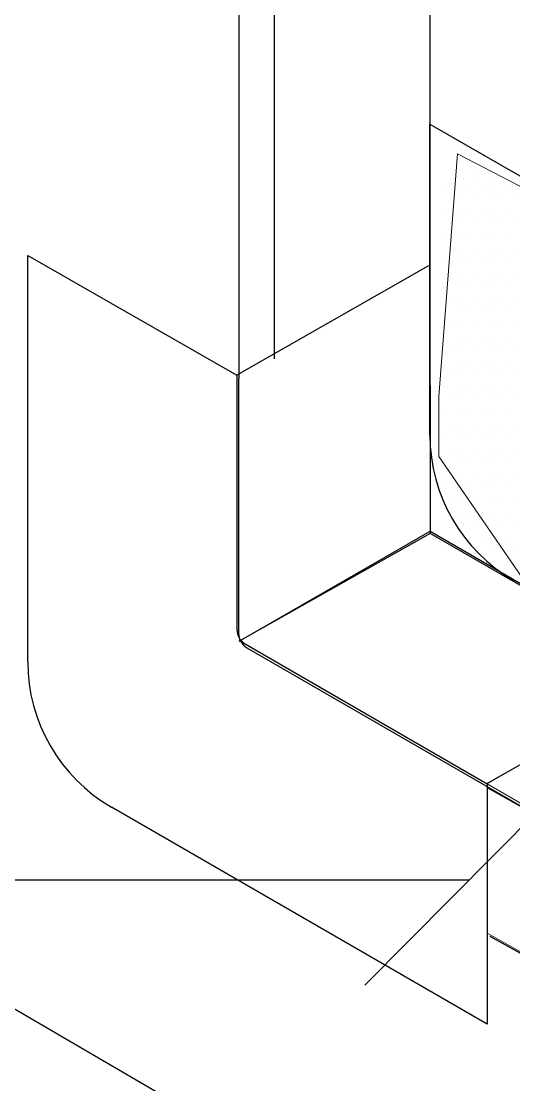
# Model space of a CAD drawing. Header units: inches. Extents: x -24 to 76, y -57 to 19.
# Drawn here: x -12.358 to -11.624, y 9.274 to 10.858 of the extents above; entities that cross this region are included whole.
import ezdxf

# ---------------------------------------------------------------- set-up
doc = ezdxf.new("R2010")
doc.units = ezdxf.units.IN
doc.header["$MEASUREMENT"] = 0
for name, color, linetype, lineweight in [('.ATI-HATCH', 7, 'Continuous', 0), ('G-ANNO-TTLB', 7, 'Continuous', 0), ('TYVEK', 7, 'Continuous', 0), ('WALL SCRATCH', 7, 'Continuous', 0)]:
    doc.layers.add(name, color=color, linetype=linetype, lineweight=lineweight)
pattern_1 = [(45, (0, 0), (-7.071, 7.071), [])]

# ---------------------------------------------------------------- blocks, each defined once
blk = doc.blocks.new('Block_174')
at = {"layer": 'TYVEK', "color": 252, "lineweight": 25, "true_color": 0x848484}
for p, q in [((-11.2961, 9.9771), (-11.8459, 9.4223)), ((-11.6911, 9.5785), (-13.3605, 9.5785))]:
    blk.add_line(p, q, dxfattribs=at)
blk = doc.blocks.new('Block_507')
at = {"layer": '.ATI-HATCH'}
blk.add_lwpolyline([(-11.2564, 10.2886), (-11.2525, 10.2909), (-11.2247, 10.6514), (-11.4862, 10.5456), (-11.708, 10.6609), (-11.7358, 10.2993), (-11.7358, 10.2098), (-11.5905, 9.9983), (-11.0215, 9.6678), (-10.8738, 9.5824), (-10.8735, 9.7895), (-10.8735, 10.0677)], close=True, dxfattribs=at)
at = {"layer": '.ATI-HATCH', "color": 243, "lineweight": 0, "true_color": 0xcc667f}
for points in [[(-11.7181, 10.6327), (-11.7181, 10.6327), (-11.7181, 10.6327), (-11.7181, 10.6327)], [(-11.6993, 10.6327), (-11.6993, 10.6327), (-11.6993, 10.6327), (-11.6993, 10.6327)], [(-11.6903, 10.6424), (-11.6903, 10.6424), (-11.6903, 10.6424), (-11.6903, 10.6424)], [(-11.6806, 10.6327), (-11.6806, 10.6327), (-11.6806, 10.6327), (-11.6806, 10.6327)], [(-11.6618, 10.6327), (-11.6618, 10.6327), (-11.6618, 10.6327), (-11.6618, 10.6327)], [(-11.6431, 10.6327), (-11.6431, 10.6327), (-11.6431, 10.6327), (-11.6431, 10.6327)], [(-11.6996, 10.6237), (-11.6996, 10.6237), (-11.6996, 10.6237), (-11.6996, 10.6237)], [(-11.6809, 10.6237), (-11.6809, 10.6237), (-11.6809, 10.6237), (-11.6809, 10.6237)], [(-11.6621, 10.6237), (-11.6621, 10.6237), (-11.6621, 10.6237), (-11.6621, 10.6237)], [(-11.6434, 10.6237), (-11.6434, 10.6237), (-11.6434, 10.6237), (-11.6434, 10.6237)], [(-11.7274, 10.614), (-11.7274, 10.614), (-11.7274, 10.614), (-11.7274, 10.614)], [(-11.7087, 10.614), (-11.7087, 10.614), (-11.7087, 10.614), (-11.7087, 10.614)], [(-11.6899, 10.614), (-11.6899, 10.614), (-11.6899, 10.614), (-11.6899, 10.614)], [(-11.6712, 10.614), (-11.6712, 10.614), (-11.6712, 10.614), (-11.6712, 10.614)], [(-11.6524, 10.614), (-11.6524, 10.614), (-11.6524, 10.614), (-11.6524, 10.614)], [(-11.6337, 10.614), (-11.6337, 10.614), (-11.6337, 10.614), (-11.6337, 10.614)], [(-11.7181, 10.5952), (-11.7181, 10.5952), (-11.7181, 10.5952), (-11.7181, 10.5952)], [(-11.6993, 10.5952), (-11.6993, 10.5952), (-11.6993, 10.5952), (-11.6993, 10.5952)], [(-11.6806, 10.5952), (-11.6806, 10.5952), (-11.6806, 10.5952), (-11.6806, 10.5952)], [(-11.6618, 10.5952), (-11.6618, 10.5952), (-11.6618, 10.5952), (-11.6618, 10.5952)], [(-11.6431, 10.5952), (-11.6431, 10.5952), (-11.6431, 10.5952), (-11.6431, 10.5952)], [(-11.6243, 10.5952), (-11.6243, 10.5952), (-11.6243, 10.5952), (-11.6243, 10.5952)], [(-11.7274, 10.5765), (-11.7274, 10.5765), (-11.7274, 10.5765), (-11.7274, 10.5765)], [(-11.7087, 10.5765), (-11.7087, 10.5765), (-11.7087, 10.5765), (-11.7087, 10.5765)], [(-11.6899, 10.5765), (-11.6899, 10.5765), (-11.6899, 10.5765), (-11.6899, 10.5765)], [(-11.6712, 10.5765), (-11.6712, 10.5765), (-11.6712, 10.5765), (-11.6712, 10.5765)], [(-11.6524, 10.5765), (-11.6524, 10.5765), (-11.6524, 10.5765), (-11.6524, 10.5765)], [(-11.6337, 10.5765), (-11.6337, 10.5765), (-11.6337, 10.5765), (-11.6337, 10.5765)], [(-11.7181, 10.5577), (-11.7181, 10.5577), (-11.7181, 10.5577), (-11.7181, 10.5577)], [(-11.6993, 10.5577), (-11.6993, 10.5577), (-11.6993, 10.5577), (-11.6993, 10.5577)], [(-11.6806, 10.5577), (-11.6806, 10.5577), (-11.6806, 10.5577), (-11.6806, 10.5577)], [(-11.6618, 10.5577), (-11.6618, 10.5577), (-11.6618, 10.5577), (-11.6618, 10.5577)], [(-11.6431, 10.5577), (-11.6431, 10.5577), (-11.6431, 10.5577), (-11.6431, 10.5577)], [(-11.6243, 10.5577), (-11.6243, 10.5577), (-11.6243, 10.5577), (-11.6243, 10.5577)], [(-11.7274, 10.539), (-11.7274, 10.539), (-11.7274, 10.539), (-11.7274, 10.539)], [(-11.7087, 10.539), (-11.7087, 10.539), (-11.7087, 10.539), (-11.7087, 10.539)], [(-11.6899, 10.539), (-11.6899, 10.539), (-11.6899, 10.539), (-11.6899, 10.539)], [(-11.6712, 10.539), (-11.6712, 10.539), (-11.6712, 10.539), (-11.6712, 10.539)], [(-11.6524, 10.539), (-11.6524, 10.539), (-11.6524, 10.539), (-11.6524, 10.539)], [(-11.6337, 10.539), (-11.6337, 10.539), (-11.6337, 10.539), (-11.6337, 10.539)], [(-11.7181, 10.5202), (-11.7181, 10.5202), (-11.7181, 10.5202), (-11.7181, 10.5202)], [(-11.6993, 10.5202), (-11.6993, 10.5202), (-11.6993, 10.5202), (-11.6993, 10.5202)], [(-11.6806, 10.5202), (-11.6806, 10.5202), (-11.6806, 10.5202), (-11.6806, 10.5202)], [(-11.6618, 10.5202), (-11.6618, 10.5202), (-11.6618, 10.5202), (-11.6618, 10.5202)], [(-11.6431, 10.5202), (-11.6431, 10.5202), (-11.6431, 10.5202), (-11.6431, 10.5202)], [(-11.6243, 10.5202), (-11.6243, 10.5202), (-11.6243, 10.5202), (-11.6243, 10.5202)], [(-11.7274, 10.5015), (-11.7274, 10.5015), (-11.7274, 10.5015), (-11.7274, 10.5015)], [(-11.7087, 10.5015), (-11.7087, 10.5015), (-11.7087, 10.5015), (-11.7087, 10.5015)], [(-11.6899, 10.5015), (-11.6899, 10.5015), (-11.6899, 10.5015), (-11.6899, 10.5015)], [(-11.6712, 10.5015), (-11.6712, 10.5015), (-11.6712, 10.5015), (-11.6712, 10.5015)], [(-11.6524, 10.5015), (-11.6524, 10.5015), (-11.6524, 10.5015), (-11.6524, 10.5015)], [(-11.6337, 10.5015), (-11.6337, 10.5015), (-11.6337, 10.5015), (-11.6337, 10.5015)], [(-11.7181, 10.4827), (-11.7181, 10.4827), (-11.7181, 10.4827), (-11.7181, 10.4827)], [(-11.6993, 10.4827), (-11.6993, 10.4827), (-11.6993, 10.4827), (-11.6993, 10.4827)], [(-11.6806, 10.4827), (-11.6806, 10.4827), (-11.6806, 10.4827), (-11.6806, 10.4827)], [(-11.6618, 10.4827), (-11.6618, 10.4827), (-11.6618, 10.4827), (-11.6618, 10.4827)], [(-11.6431, 10.4827), (-11.6431, 10.4827), (-11.6431, 10.4827), (-11.6431, 10.4827)], [(-11.6243, 10.4827), (-11.6243, 10.4827), (-11.6243, 10.4827), (-11.6243, 10.4827)], [(-11.7274, 10.464), (-11.7274, 10.464), (-11.7274, 10.464), (-11.7274, 10.464)], [(-11.7087, 10.464), (-11.7087, 10.464), (-11.7087, 10.464), (-11.7087, 10.464)], [(-11.6899, 10.464), (-11.6899, 10.464), (-11.6899, 10.464), (-11.6899, 10.464)], [(-11.6712, 10.464), (-11.6712, 10.464), (-11.6712, 10.464), (-11.6712, 10.464)], [(-11.6524, 10.464), (-11.6524, 10.464), (-11.6524, 10.464), (-11.6524, 10.464)], [(-11.6337, 10.464), (-11.6337, 10.464), (-11.6337, 10.464), (-11.6337, 10.464)], [(-11.7181, 10.4452), (-11.7181, 10.4452), (-11.7181, 10.4452), (-11.7181, 10.4452)], [(-11.6993, 10.4452), (-11.6993, 10.4452), (-11.6993, 10.4452), (-11.6993, 10.4452)], [(-11.6806, 10.4452), (-11.6806, 10.4452), (-11.6806, 10.4452), (-11.6806, 10.4452)], [(-11.6618, 10.4452), (-11.6618, 10.4452), (-11.6618, 10.4452), (-11.6618, 10.4452)], [(-11.6431, 10.4452), (-11.6431, 10.4452), (-11.6431, 10.4452), (-11.6431, 10.4452)], [(-11.6243, 10.4452), (-11.6243, 10.4452), (-11.6243, 10.4452), (-11.6243, 10.4452)], [(-11.7274, 10.4265), (-11.7274, 10.4265), (-11.7274, 10.4265), (-11.7274, 10.4265)], [(-11.7087, 10.4265), (-11.7087, 10.4265), (-11.7087, 10.4265), (-11.7087, 10.4265)], [(-11.6899, 10.4265), (-11.6899, 10.4265), (-11.6899, 10.4265), (-11.6899, 10.4265)], [(-11.6712, 10.4265), (-11.6712, 10.4265), (-11.6712, 10.4265), (-11.6712, 10.4265)], [(-11.6524, 10.4265), (-11.6524, 10.4265), (-11.6524, 10.4265), (-11.6524, 10.4265)], [(-11.6337, 10.4265), (-11.6337, 10.4265), (-11.6337, 10.4265), (-11.6337, 10.4265)], [(-11.7181, 10.4077), (-11.7181, 10.4077), (-11.7181, 10.4077), (-11.7181, 10.4077)], [(-11.6993, 10.4077), (-11.6993, 10.4077), (-11.6993, 10.4077), (-11.6993, 10.4077)], [(-11.6806, 10.4077), (-11.6806, 10.4077), (-11.6806, 10.4077), (-11.6806, 10.4077)], [(-11.6618, 10.4077), (-11.6618, 10.4077), (-11.6618, 10.4077), (-11.6618, 10.4077)], [(-11.6431, 10.4077), (-11.6431, 10.4077), (-11.6431, 10.4077), (-11.6431, 10.4077)], [(-11.6243, 10.4077), (-11.6243, 10.4077), (-11.6243, 10.4077), (-11.6243, 10.4077)], [(-11.7274, 10.389), (-11.7274, 10.389), (-11.7274, 10.389), (-11.7274, 10.389)], [(-11.7087, 10.389), (-11.7087, 10.389), (-11.7087, 10.389), (-11.7087, 10.389)], [(-11.6899, 10.389), (-11.6899, 10.389), (-11.6899, 10.389), (-11.6899, 10.389)], [(-11.6712, 10.389), (-11.6712, 10.389), (-11.6712, 10.389), (-11.6712, 10.389)], [(-11.6524, 10.389), (-11.6524, 10.389), (-11.6524, 10.389), (-11.6524, 10.389)], [(-11.6337, 10.389), (-11.6337, 10.389), (-11.6337, 10.389), (-11.6337, 10.389)], [(-11.7181, 10.3702), (-11.7181, 10.3702), (-11.7181, 10.3702), (-11.7181, 10.3702)], [(-11.6993, 10.3702), (-11.6993, 10.3702), (-11.6993, 10.3702), (-11.6993, 10.3702)], [(-11.6806, 10.3702), (-11.6806, 10.3702), (-11.6806, 10.3702), (-11.6806, 10.3702)], [(-11.6618, 10.3702), (-11.6618, 10.3702), (-11.6618, 10.3702), (-11.6618, 10.3702)], [(-11.6431, 10.3702), (-11.6431, 10.3702), (-11.6431, 10.3702), (-11.6431, 10.3702)], [(-11.6243, 10.3702), (-11.6243, 10.3702), (-11.6243, 10.3702), (-11.6243, 10.3702)], [(-11.7274, 10.3515), (-11.7274, 10.3515), (-11.7274, 10.3515), (-11.7274, 10.3515)], [(-11.7087, 10.3515), (-11.7087, 10.3515), (-11.7087, 10.3515), (-11.7087, 10.3515)], [(-11.6899, 10.3515), (-11.6899, 10.3515), (-11.6899, 10.3515), (-11.6899, 10.3515)], [(-11.6712, 10.3515), (-11.6712, 10.3515), (-11.6712, 10.3515), (-11.6712, 10.3515)], [(-11.6524, 10.3515), (-11.6524, 10.3515), (-11.6524, 10.3515), (-11.6524, 10.3515)], [(-11.6337, 10.3515), (-11.6337, 10.3515), (-11.6337, 10.3515), (-11.6337, 10.3515)], [(-11.7181, 10.3327), (-11.7181, 10.3327), (-11.7181, 10.3327), (-11.7181, 10.3327)], [(-11.6993, 10.3327), (-11.6993, 10.3327), (-11.6993, 10.3327), (-11.6993, 10.3327)], [(-11.6806, 10.3327), (-11.6806, 10.3327), (-11.6806, 10.3327), (-11.6806, 10.3327)], [(-11.6618, 10.3327), (-11.6618, 10.3327), (-11.6618, 10.3327), (-11.6618, 10.3327)], [(-11.6431, 10.3327), (-11.6431, 10.3327), (-11.6431, 10.3327), (-11.6431, 10.3327)], [(-11.6243, 10.3327), (-11.6243, 10.3327), (-11.6243, 10.3327), (-11.6243, 10.3327)], [(-11.7274, 10.314), (-11.7274, 10.314), (-11.7274, 10.314), (-11.7274, 10.314)], [(-11.7087, 10.314), (-11.7087, 10.314), (-11.7087, 10.314), (-11.7087, 10.314)], [(-11.6899, 10.314), (-11.6899, 10.314), (-11.6899, 10.314), (-11.6899, 10.314)], [(-11.6712, 10.314), (-11.6712, 10.314), (-11.6712, 10.314), (-11.6712, 10.314)], [(-11.6524, 10.314), (-11.6524, 10.314), (-11.6524, 10.314), (-11.6524, 10.314)], [(-11.6337, 10.314), (-11.6337, 10.314), (-11.6337, 10.314), (-11.6337, 10.314)], [(-11.7181, 10.2952), (-11.7181, 10.2952), (-11.7181, 10.2952), (-11.7181, 10.2952)], [(-11.6993, 10.2952), (-11.6993, 10.2952), (-11.6993, 10.2952), (-11.6993, 10.2952)], [(-11.6806, 10.2952), (-11.6806, 10.2952), (-11.6806, 10.2952), (-11.6806, 10.2952)], [(-11.6618, 10.2952), (-11.6618, 10.2952), (-11.6618, 10.2952), (-11.6618, 10.2952)], [(-11.6431, 10.2952), (-11.6431, 10.2952), (-11.6431, 10.2952), (-11.6431, 10.2952)], [(-11.6243, 10.2952), (-11.6243, 10.2952), (-11.6243, 10.2952), (-11.6243, 10.2952)], [(-11.7274, 10.2765), (-11.7274, 10.2765), (-11.7274, 10.2765), (-11.7274, 10.2765)], [(-11.7087, 10.2765), (-11.7087, 10.2765), (-11.7087, 10.2765), (-11.7087, 10.2765)], [(-11.6899, 10.2765), (-11.6899, 10.2765), (-11.6899, 10.2765), (-11.6899, 10.2765)], [(-11.6712, 10.2765), (-11.6712, 10.2765), (-11.6712, 10.2765), (-11.6712, 10.2765)], [(-11.6524, 10.2765), (-11.6524, 10.2765), (-11.6524, 10.2765), (-11.6524, 10.2765)], [(-11.6337, 10.2765), (-11.6337, 10.2765), (-11.6337, 10.2765), (-11.6337, 10.2765)], [(-11.7181, 10.2577), (-11.7181, 10.2577), (-11.7181, 10.2577), (-11.7181, 10.2577)], [(-11.6993, 10.2577), (-11.6993, 10.2577), (-11.6993, 10.2577), (-11.6993, 10.2577)], [(-11.6806, 10.2577), (-11.6806, 10.2577), (-11.6806, 10.2577), (-11.6806, 10.2577)], [(-11.6618, 10.2577), (-11.6618, 10.2577), (-11.6618, 10.2577), (-11.6618, 10.2577)], [(-11.6431, 10.2577), (-11.6431, 10.2577), (-11.6431, 10.2577), (-11.6431, 10.2577)], [(-11.6243, 10.2577), (-11.6243, 10.2577), (-11.6243, 10.2577), (-11.6243, 10.2577)], [(-11.7274, 10.239), (-11.7274, 10.239), (-11.7274, 10.239), (-11.7274, 10.239)], [(-11.7087, 10.239), (-11.7087, 10.239), (-11.7087, 10.239), (-11.7087, 10.239)], [(-11.6899, 10.239), (-11.6899, 10.239), (-11.6899, 10.239), (-11.6899, 10.239)], [(-11.6712, 10.239), (-11.6712, 10.239), (-11.6712, 10.239), (-11.6712, 10.239)], [(-11.6524, 10.239), (-11.6524, 10.239), (-11.6524, 10.239), (-11.6524, 10.239)], [(-11.6337, 10.239), (-11.6337, 10.239), (-11.6337, 10.239), (-11.6337, 10.239)], [(-11.7181, 10.2202), (-11.7181, 10.2202), (-11.7181, 10.2202), (-11.7181, 10.2202)], [(-11.6993, 10.2202), (-11.6993, 10.2202), (-11.6993, 10.2202), (-11.6993, 10.2202)], [(-11.6806, 10.2202), (-11.6806, 10.2202), (-11.6806, 10.2202), (-11.6806, 10.2202)], [(-11.6618, 10.2202), (-11.6618, 10.2202), (-11.6618, 10.2202), (-11.6618, 10.2202)], [(-11.6431, 10.2202), (-11.6431, 10.2202), (-11.6431, 10.2202), (-11.6431, 10.2202)], [(-11.6243, 10.2202), (-11.6243, 10.2202), (-11.6243, 10.2202), (-11.6243, 10.2202)], [(-11.7274, 10.2015), (-11.7274, 10.2015), (-11.7274, 10.2015), (-11.7274, 10.2015)], [(-11.7087, 10.2015), (-11.7087, 10.2015), (-11.7087, 10.2015), (-11.7087, 10.2015)], [(-11.6899, 10.2015), (-11.6899, 10.2015), (-11.6899, 10.2015), (-11.6899, 10.2015)], [(-11.6712, 10.2015), (-11.6712, 10.2015), (-11.6712, 10.2015), (-11.6712, 10.2015)], [(-11.6524, 10.2015), (-11.6524, 10.2015), (-11.6524, 10.2015), (-11.6524, 10.2015)], [(-11.6337, 10.2015), (-11.6337, 10.2015), (-11.6337, 10.2015), (-11.6337, 10.2015)], [(-11.7181, 10.1827), (-11.7181, 10.1827), (-11.7181, 10.1827), (-11.7181, 10.1827)], [(-11.6993, 10.1827), (-11.6993, 10.1827), (-11.6993, 10.1827), (-11.6993, 10.1827)], [(-11.6806, 10.1827), (-11.6806, 10.1827), (-11.6806, 10.1827), (-11.6806, 10.1827)], [(-11.6618, 10.1827), (-11.6618, 10.1827), (-11.6618, 10.1827), (-11.6618, 10.1827)], [(-11.6431, 10.1827), (-11.6431, 10.1827), (-11.6431, 10.1827), (-11.6431, 10.1827)], [(-11.6243, 10.1827), (-11.6243, 10.1827), (-11.6243, 10.1827), (-11.6243, 10.1827)], [(-11.7274, 10.164), (-11.7274, 10.164), (-11.7274, 10.164), (-11.7274, 10.164)], [(-11.7087, 10.164), (-11.7087, 10.164), (-11.7087, 10.164), (-11.7087, 10.164)], [(-11.6899, 10.164), (-11.6899, 10.164), (-11.6899, 10.164), (-11.6899, 10.164)], [(-11.6712, 10.164), (-11.6712, 10.164), (-11.6712, 10.164), (-11.6712, 10.164)], [(-11.6524, 10.164), (-11.6524, 10.164), (-11.6524, 10.164), (-11.6524, 10.164)], [(-11.6337, 10.164), (-11.6337, 10.164), (-11.6337, 10.164), (-11.6337, 10.164)], [(-11.7181, 10.1452), (-11.7181, 10.1452), (-11.7181, 10.1452), (-11.7181, 10.1452)], [(-11.6993, 10.1452), (-11.6993, 10.1452), (-11.6993, 10.1452), (-11.6993, 10.1452)], [(-11.6806, 10.1452), (-11.6806, 10.1452), (-11.6806, 10.1452), (-11.6806, 10.1452)], [(-11.6618, 10.1452), (-11.6618, 10.1452), (-11.6618, 10.1452), (-11.6618, 10.1452)], [(-11.6431, 10.1452), (-11.6431, 10.1452), (-11.6431, 10.1452), (-11.6431, 10.1452)], [(-11.6243, 10.1452), (-11.6243, 10.1452), (-11.6243, 10.1452), (-11.6243, 10.1452)], [(-11.7087, 10.1265), (-11.7087, 10.1265), (-11.7087, 10.1265), (-11.7087, 10.1265)], [(-11.6899, 10.1265), (-11.6899, 10.1265), (-11.6899, 10.1265), (-11.6899, 10.1265)], [(-11.6712, 10.1265), (-11.6712, 10.1265), (-11.6712, 10.1265), (-11.6712, 10.1265)], [(-11.6524, 10.1265), (-11.6524, 10.1265), (-11.6524, 10.1265), (-11.6524, 10.1265)], [(-11.6337, 10.1265), (-11.6337, 10.1265), (-11.6337, 10.1265), (-11.6337, 10.1265)], [(-11.6993, 10.1077), (-11.6993, 10.1077), (-11.6993, 10.1077), (-11.6993, 10.1077)], [(-11.6806, 10.1077), (-11.6806, 10.1077), (-11.6806, 10.1077), (-11.6806, 10.1077)], [(-11.6618, 10.1077), (-11.6618, 10.1077), (-11.6618, 10.1077), (-11.6618, 10.1077)], [(-11.6431, 10.1077), (-11.6431, 10.1077), (-11.6431, 10.1077), (-11.6431, 10.1077)], [(-11.6243, 10.1077), (-11.6243, 10.1077), (-11.6243, 10.1077), (-11.6243, 10.1077)], [(-11.6899, 10.089), (-11.6899, 10.089), (-11.6899, 10.089), (-11.6899, 10.089)], [(-11.6712, 10.089), (-11.6712, 10.089), (-11.6712, 10.089), (-11.6712, 10.089)], [(-11.6524, 10.089), (-11.6524, 10.089), (-11.6524, 10.089), (-11.6524, 10.089)], [(-11.6337, 10.089), (-11.6337, 10.089), (-11.6337, 10.089), (-11.6337, 10.089)], [(-11.6806, 10.0702), (-11.6806, 10.0702), (-11.6806, 10.0702), (-11.6806, 10.0702)], [(-11.6618, 10.0702), (-11.6618, 10.0702), (-11.6618, 10.0702), (-11.6618, 10.0702)], [(-11.6431, 10.0702), (-11.6431, 10.0702), (-11.6431, 10.0702), (-11.6431, 10.0702)], [(-11.6243, 10.0702), (-11.6243, 10.0702), (-11.6243, 10.0702), (-11.6243, 10.0702)], [(-11.6524, 10.0515), (-11.6524, 10.0515), (-11.6524, 10.0515), (-11.6524, 10.0515)], [(-11.6337, 10.0515), (-11.6337, 10.0515), (-11.6337, 10.0515), (-11.6337, 10.0515)], [(-11.6431, 10.0327), (-11.6431, 10.0327), (-11.6431, 10.0327), (-11.6431, 10.0327)], [(-11.6243, 10.0327), (-11.6243, 10.0327), (-11.6243, 10.0327), (-11.6243, 10.0327)]]:
    blk.add_open_spline(points, degree=3, dxfattribs=at)

msp = doc.modelspace()

# ---------------------------------------------------------------- hatches: boundary and pattern name
at = {"layer": 'G-ANNO-TTLB', "true_color": 0xff00ff, "transparency": 33554687}
h = msp.add_hatch(color=6, dxfattribs=at)
edge = h.paths.add_edge_path()
edge.add_spline(control_points=[(19.9156, -15.0652), (19.9156, -15.0652), (-20.7721, -15.0652), (-20.7721, -15.0652), (-20.7721, -15.0652), (-20.7721, 19.0598), (-20.7721, 19.0598), (-20.7721, 19.0598), (19.9156, 19.0598), (19.9156, 19.0598), (19.9156, 19.0598), (19.9156, -15.0652), (19.9156, -15.0652)], knot_values=[0, 0, 0, 0, 1, 1, 1, 2, 2, 2, 3, 3, 3, 4, 4, 4, 4], degree=3, periodic=0)
edge = h.paths.add_edge_path()
edge.add_spline(control_points=[(-20.6471, 18.9348), (-20.6471, 18.9348), (-20.6471, -14.9402), (-20.6471, -14.9402), (-20.6471, -14.9402), (19.7906, -14.9402), (19.7906, -14.9402), (19.7906, -14.9402), (19.7906, 18.9348), (19.7906, 18.9348), (19.7906, 18.9348), (-20.6471, 18.9348), (-20.6471, 18.9348)], knot_values=[0, 0, 0, 0, 1, 1, 1, 2, 2, 2, 3, 3, 3, 4, 4, 4, 4], degree=3, periodic=0)
edge.add_line((-20.6471, 18.9348), (-20.6471, 18.9348))
at = {"layer": 'TYVEK', "true_color": 0x000000, "transparency": 33554687}
h = msp.add_hatch(dxfattribs=at)
h.set_pattern_fill('_U', color=18, scale=10, angle=45, style=2, pattern_type=0)
h.set_pattern_definition(pattern_1)
h.paths.add_polyline_path([(-11.2641, 9.4909), (-11.6637, 9.7221), (-11.3783, 9.8861), (-10.98, 9.6563)])
h = msp.add_hatch(dxfattribs=at)
h.set_pattern_fill('_U', color=18, scale=10, angle=45, style=2, pattern_type=0)
h.set_pattern_definition(pattern_1)
h.paths.add_polyline_path([(-11.2662, 9.2768), (-11.6636, 9.4999), (-11.6639, 9.7161), (-11.2664, 9.493)])

# ---------------------------------------------------------------- linework, layer by layer
at = {"layer": 'G-ANNO-TTLB'}
for points in [[(19.9156, -15.0652), (19.9156, -15.0652), (-20.7721, -15.0652), (-20.7721, -15.0652), (-20.7721, -15.0652), (-20.7721, 19.0598), (-20.7721, 19.0598), (-20.7721, 19.0598), (19.9156, 19.0598), (19.9156, 19.0598), (19.9156, 19.0598), (19.9156, -15.0652), (19.9156, -15.0652)], [(-20.6471, 18.9348), (-20.6471, 18.9348), (-20.6471, -14.9402), (-20.6471, -14.9402), (-20.6471, -14.9402), (19.7906, -14.9402), (19.7906, -14.9402), (19.7906, -14.9402), (19.7906, 18.9348), (19.7906, 18.9348), (19.7906, 18.9348), (-20.6471, 18.9348), (-20.6471, 18.9348)]]:
    msp.add_open_spline(points, degree=3, knots=[0, 0, 0, 0, 1, 1, 1, 2, 2, 2, 3, 3, 3, 4, 4, 4, 4], dxfattribs=at)
at = {"layer": 'TYVEK', "color": 33, "lineweight": 25, "true_color": 0xcc9966}
for p, q in [((-11.9811, 11.9944), (-11.9811, 10.3557)), ((-11.7486, 10.3153), (-11.7486, 11.8755)), ((-11.7486, 10.3153), (-11.7486, 10.2053)), ((-11.7486, 10.2053), (-11.7486, 10.0953)), ((-12.0332, 9.9346), (-11.7486, 10.0986)), ((-11.7486, 10.0986), (-10.8863, 9.5979))]:
    msp.add_line(p, q, dxfattribs=at)
at = {"layer": 'TYVEK', "color": 18, "lineweight": 25, "true_color": 0x000000}
msp.add_line((-12.0332, 10.3259), (-12.0332, 11.0024), dxfattribs=at)
at = {"layer": 'TYVEK', "color": 4, "lineweight": 25, "true_color": 0x00ffff}
for p, q in [((-11.7491, 10.705), (-11.499, 10.5616)), ((-11.7491, 10.2415), (-11.7491, 10.705)), ((-12.3481, 9.904), (-12.3481, 10.5097)), ((-12.3481, 10.5097), (-12.0365, 10.3311)), ((-11.7511, 10.4942), (-12.0365, 10.3311)), ((-11.7486, 10.3153), (-11.7486, 10.4886)), ((-12.0365, 10.3311), (-12.0365, 9.9522)), ((-12.034, 10.3255), (-12.034, 9.9466)), ((-11.7486, 10.3153), (-11.7486, 10.0953)), ((-11.7486, 10.0953), (-12.0332, 9.9346)), ((-10.887, 9.5986), (-11.7486, 10.0953)), ((-12.0241, 9.9306), (-11.6637, 9.7221)), ((-12.0215, 9.925), (-11.2616, 9.4853)), ((-11.3783, 9.8858), (-11.6637, 9.7227)), ((-11.6637, 9.7227), (-11.6637, 9.3639)), ((-11.6637, 9.3639), (-12.2233, 9.6876)), ((-11.66, 9.495), (-11.2641, 9.2767))]:
    msp.add_line(p, q, dxfattribs=at)
at = {"layer": 'TYVEK', "color": 1, "lineweight": 25, "true_color": 0xff0000}
msp.add_line((-12.0332, 9.9346), (-11.9811, 9.9644), dxfattribs=at)
at = {"layer": 'TYVEK', "color": 33, "lineweight": 25, "true_color": 0xcc9966}
for points in [[(-11.9837, 10.3613)], [(-11.7511, 10.3209)]]:
    msp.add_lwpolyline(points, dxfattribs=at)
at = {"layer": 'TYVEK'}
for points in [[(-11.2641, 9.4909), (-11.6637, 9.7221), (-11.3783, 9.8861), (-10.98, 9.6563)], [(-11.2662, 9.2768), (-11.6636, 9.4999), (-11.6639, 9.7161), (-11.2664, 9.493)]]:
    msp.add_lwpolyline(points, close=True, dxfattribs=at)
at = {"layer": 'TYVEK', "color": 4, "lineweight": 25, "true_color": 0x00ffff}
for points in [[(-11.7491, 10.2415), (-11.7491, 10.1523), (-11.7015, 10.0698), (-11.6242, 10.0251)], [(-12.0365, 9.9522), (-12.0365, 9.9433), (-12.0318, 9.935), (-12.0241, 9.9306)], [(-12.034, 9.9466), (-12.034, 9.9377), (-12.0292, 9.9294), (-12.0215, 9.925)], [(-12.3481, 9.904), (-12.3481, 9.8148), (-12.3005, 9.7323), (-12.2233, 9.6876)]]:
    msp.add_open_spline(points, degree=3, dxfattribs=at)
at = {"layer": 'WALL SCRATCH', "color": 18, "lineweight": 25, "true_color": 0x000000}
msp.add_line((-12.5719, 9.506), (-10.2208, 8.1346), dxfattribs=at)
at = {"layer": 'WALL SCRATCH', "color": 1, "lineweight": 25, "true_color": 0xff0000}
msp.add_lwpolyline([(-12.0691, 9.3302)], dxfattribs=at)

# ---------------------------------------------------------------- block references
at = {"layer": '.ATI-HATCH'}
msp.add_blockref('Block_507', (0, 0), dxfattribs=at)
at = {"layer": 'TYVEK'}
msp.add_blockref('Block_174', (0, 0), dxfattribs=at)

doc.saveas('drawing.dxf')
